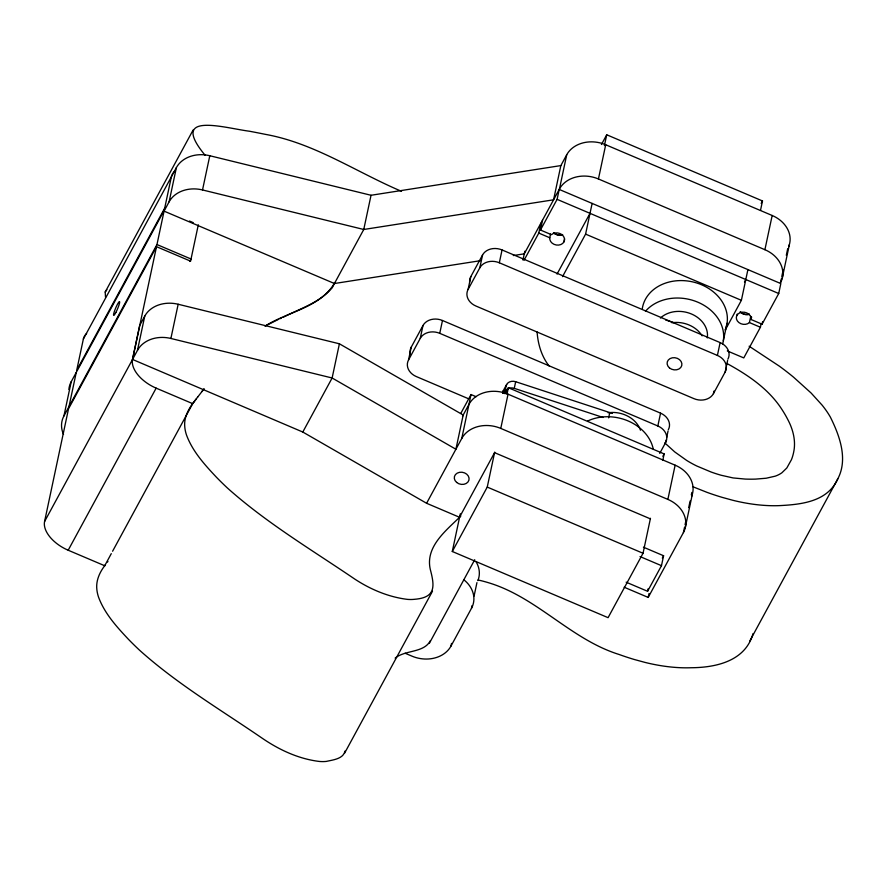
<?xml version="1.0" encoding="UTF-8"?>
<svg xmlns="http://www.w3.org/2000/svg" width="887" height="887" viewBox="0 0 887 887"><rect width="100%" height="100%" fill="white"/><g stroke="black" fill="none" stroke-linecap="round" stroke-linejoin="round"><path stroke-width="1.33" d="M344.965 751.089C343.391 758.962 332.78 759.926 326.316 761.412A38.141 21.698 28.5 0 1 319.409 761.456C298.708 758.962 279.316 749.925 262.242 738.25C220.675 709.744 176.879 683.822 139.303 649.983A227.959 129.657 28.5 0 1 128.46 639.327C116.685 626.787 104.622 613.56 98.557 597.173A63.831 36.312 28.5 0 1 96.838 589.323C95.851 580.53 99.743 572.082 105.043 565.296M106.883 289.683L105.198 292.023L105.52 297.223M401.523 191.315C356.33 172.156 314.408 143.162 265.413 134.358A739.536 420.649 28.5 0 0 249.325 131.209C225.054 128.138 168.264 110.742 205.141 155.292M63.531 434.386A29.903 24.248 12 0 1 63.942 415.936L71.215 381.72L164.228 210.33M105.098 565.23L104.721 565.751L68.188 550.228A29.903 17.008 28.5 0 1 44.572 521.545L68.532 408.774L156.511 246.686L190.583 261.155L198.311 224.81M68.986 406.634L76.26 372.418M788.654 246.686A29.903 24.248 12 0 0 772.178 215.486L605.71 144.758A29.903 24.248 12 0 0 566.715 154.781L560.85 165.592L371.032 195.273L209.798 155.735A29.903 24.248 12 0 0 176.38 167.621L83.367 339.011L76.714 370.289L164.683 208.19M132.429 359.645L139.702 325.429L144.747 316.138A29.903 24.248 12 0 1 178.165 304.252L339.399 343.79L463.18 415.027L455.907 449.243L332.126 377.995L170.892 338.468A29.903 24.248 12 0 0 137.474 350.354L44.572 521.545M193.643 402.365L192.69 403.652L156.156 388.14A29.903 17.008 28.5 0 1 132.54 359.446L156.511 246.686M63.942 415.936L156.966 244.546L171.335 176.923A29.903 17.008 28.5 0 1 174.584 171.435M137.474 350.354L144.747 316.138M480.554 260.667L334.432 283.518L164.062 211.128L169.107 201.837L176.38 167.621M170.892 338.468L178.165 304.252M169.107 201.837A29.903 24.248 12 0 1 202.524 189.951L209.798 155.735M339.399 343.79L332.126 377.995L302.8 432.036L132.54 359.446M371.032 195.273L363.759 229.478L334.432 283.518M468.58 398.773L416.291 376.554A14.946 12.13 12 0 1 408.53 359.967L411.258 347.127L422.988 325.518A14.946 12.13 12 0 1 442.48 320.495L660.56 413.154A14.946 12.13 12 0 1 668.321 429.751M408.53 359.967L420.261 338.346L422.988 325.518M420.261 338.346A14.946 12.13 12 0 1 439.752 333.335L442.48 320.495M727.628 360.477L725.167 372.019L713.436 393.64A14.946 12.13 12 0 1 693.944 398.651L475.864 306.004A14.946 12.13 12 0 1 468.103 289.406L470.831 276.578L482.561 254.957A14.946 12.13 12 0 1 502.053 249.946L720.133 342.593A14.946 12.13 12 0 1 727.894 359.191M468.103 289.406L479.834 267.785L482.561 254.957M302.8 432.036L426.592 503.273L461.772 438.433L471.03 394.538L476.097 396.689M479.834 267.785A14.946 12.13 12 0 1 499.326 262.774L502.053 249.946M650.47 518.274L643.031 553.266L608.083 617.674L452.292 551.492L460.309 513.806M522.942 260.035L524.816 251.209M502.674 393.407L503.239 390.757L506.643 384.492A7.473 6.065 12 0 1 515.669 381.709L612.396 413.431M405.159 653.253L411.967 656.147A29.903 24.248 12 0 0 450.962 646.113L451.527 643.419M504.093 393.207L506.643 384.492M524.062 260.224L538.786 233.093L540.904 223.169M538.786 233.093L549.774 237.76A7.473 6.065 12 0 0 558.71 245.078A7.473 6.065 12 0 0 563.478 236.286A7.473 6.065 12 0 0 551.437 234.689L540.46 230.021L542.567 220.098M452.292 551.492L487.251 487.085L494.691 452.093M506.987 394.227L508.362 387.73L664.152 453.922L662.777 460.42M461.772 438.433A29.903 24.248 12 0 1 500.767 428.41L508.04 394.194L675.14 465.187A29.903 24.248 12 0 1 691.616 496.387M560.85 165.592L553.577 199.808L363.759 229.478L202.524 189.951M505.235 391.123A7.473 6.065 12 0 1 514.26 388.34L515.669 381.709M540.46 230.021L557.103 199.353L559.209 189.43L780.826 283.585L778.719 293.508L762.077 324.187L751.101 319.52A7.473 6.065 12 0 0 742.164 312.191A7.473 6.065 12 0 0 737.385 320.994A7.473 6.065 12 0 0 749.426 322.58L760.414 327.248L743.772 357.916L727.307 350.93M513.329 255.545L524.25 253.837L559.442 188.998L566.715 154.781M549.774 237.76L550.561 234.035M450.962 646.113L471.485 608.294L472.061 605.599M474.068 596.142L476.94 582.637M563.955 241.896L564.609 238.791M562.513 276.655L585.597 234.124L592.128 203.422M604.424 145.546L606.719 134.78L762.498 200.961L760.503 210.385M559.442 188.998A29.903 24.248 12 0 1 598.437 178.974L605.71 144.758M608.648 417.866L609.768 412.566M659.728 453.39L665.594 442.58A14.946 12.13 12 0 0 657.832 425.982L660.56 413.154M665.594 442.58L666.137 440.019M666.68 437.446L668.044 431.038M626.155 582.182L647.577 591.285L648.109 588.802M624.149 587.216L648.209 597.428L683.4 532.599A29.903 24.248 12 0 0 667.867 499.403L675.14 465.187M648.209 597.428L649.051 593.481M647.577 591.285L661.48 565.673L663.587 555.75L643.419 547.179M725.167 372.019A14.946 12.13 12 0 0 717.406 355.432L720.133 342.593M723.326 340.763L727.041 323.312M683.4 532.599L684.52 527.333M685.074 524.705L685.629 522.066M688.711 507.597L690.108 501.011M691.328 494.891L691.86 492.418M713.436 393.64L713.991 391.078M685.074 528.464L692.348 494.259M736.909 315.373L737.175 314.142M725.2 330.13L741.388 300.316L747.907 269.604M749.426 322.58L750.746 316.382M781.27 278.939L780.438 282.886A29.903 24.248 12 0 0 764.904 249.702L772.178 215.486M751.101 319.52L751.622 317.036M760.414 327.248L761.201 323.522M762.077 324.187L762.598 321.704M781.835 276.312L783.232 269.737M786.314 255.256L787.711 248.682M782.112 278.762L789.386 244.546M430.35 640.713C423.853 653.076 405.403 649.761 395.136 658.099M195.062 400.492C188.953 407.987 183.62 417.189 184.806 427.235A63.831 36.312 28.5 0 0 186.525 435.085C192.59 451.461 204.653 464.688 216.428 477.228A227.959 129.657 28.5 0 0 227.272 487.883C266.311 522.831 311.636 549.763 354.833 579.122C370.622 589.478 388.561 597.04 407.377 599.368A38.141 21.698 28.5 0 0 414.284 599.324C435.317 597.672 435.073 587.316 430.328 569.576C424.94 546.514 446.516 530.249 460.83 516.046M753.03 633.595C745.446 661.148 715.92 667.578 691.283 667.734A136.653 77.723 28.5 0 1 678.721 667.623A142.408 81.005 28.5 0 1 644.849 662.367L634.471 659.54A169.916 96.65 28.5 0 1 619.148 654.495C571.66 639.704 538.176 598.703 490.988 583.502A98.645 56.114 28.5 0 0 481.153 580.697L478.115 579.987M334.188 283.618C319.841 307.523 287.765 311.792 265.446 325.851M749.837 640.924L837.805 478.836C848.238 459.067 839.568 435.55 830.343 417.056A87.913 50.005 28.5 0 0 822.171 405.204L811.106 393.019L793.577 377.197A181.547 103.258 28.5 0 0 779.385 366.187L749.127 346.218M105.198 292.023L193.166 129.923M189.718 261.443L191.038 259.015L156.966 244.546M68.188 550.228L156.156 388.14M104.721 565.751L111.285 553.654M112.594 551.237L192.69 403.652M601.441 144.503L606.719 134.78M460.785 413.409L471.03 394.538M462.515 416.258L469.046 404.228A29.903 24.248 12 0 1 508.04 394.194M557.036 274.094L590.021 213.335M505.069 393.806L508.362 387.73M344.522 753.307L432.49 591.208M429.419 643.186L474.722 559.719M761.179 203.4L762.498 200.961M744.481 281.955L745.801 279.527M662.855 456.306L664.152 453.922M662.323 558.078L663.587 555.75M837.805 478.836C827.504 501.898 801.127 504.515 779.252 505.634A136.653 77.723 28.5 0 1 766.69 505.523A142.408 81.005 28.5 0 1 732.817 500.279L722.439 497.441A169.916 96.65 28.5 0 1 707.127 492.396L692.98 486.786M332.281 287.588C319.897 302.789 299.751 308.621 282.875 317.424M193.843 402.099L197.668 397.088M195.273 400.214L196.337 398.817M204.121 388.739L197.468 397.343M201.948 391.522L203.722 389.26M107.504 562.036L107.937 561.482M265.013 326.128L278.318 319.42M279.782 318.777L281.301 318.111M665.649 319.985L673.488 322.546M514.26 388.34L603.138 417.478M598.437 178.974L764.904 249.702M557.103 199.353L778.719 293.508M585.597 234.124L741.388 300.316M499.326 262.774L717.406 355.432M189.474 221.051L193.255 222.659M439.752 333.335L657.832 425.982M500.767 428.41L667.867 499.403M650.359 518.84L494.569 452.658L459.499 517.265L426.592 503.273M487.251 487.085L643.031 553.266M640.048 556.57L661.48 565.673M726.775 363.404C748.063 375.001 769.129 389.193 782.312 410.06A122.617 69.751 28.5 0 1 787.778 419.507C793.1 429.508 796.127 441.216 793.599 452.47A127.406 72.468 28.5 0 1 791.437 459.71L786.813 467.992L781.924 472.749A56.158 31.943 28.5 0 1 775.227 476.164L766.213 478.226L755.669 479.102A145.801 82.934 28.5 0 1 745.202 479.069L733.05 477.927L721.12 475.244A97.57 55.493 28.5 0 1 710.986 471.973L696.761 465.997A63.631 36.19 28.5 0 1 686.66 460.42L674.73 451.915L664.729 442.857M549.064 365.954C541.513 356.264 537.943 344.067 537.09 331.96M562.691 234.733A7.473 6.065 12 0 1 553.998 233.015M749.193 314.031A7.473 6.065 12 0 1 740.102 311.825M642.343 308.388A43.019 34.892 12 0 1 694.089 282.232A43.019 34.892 12 0 1 725.267 329.654M645.492 311.259A43.019 34.892 12 0 1 697.858 302.201A43.019 34.892 12 0 1 722.617 344.023M660.438 318.034A26.721 21.676 12 0 1 691.461 313.987A26.721 21.676 12 0 1 707.283 337.936M671.858 322.746A26.721 21.676 12 0 1 702.127 335.863M608.149 412.765A26.721 21.676 12 0 1 640.447 430.217M502.641 393.385A7.473 6.065 12 0 1 503.239 390.757M587.571 421.048A43.019 34.892 12 0 1 653.231 448.944M463.746 579.688A29.903 24.248 12 0 1 471.485 608.294M475.964 561.571A29.903 24.248 12 0 1 477.882 580.641M68.876 389.415A29.903 24.248 12 0 1 71.215 381.72M83.367 339.011A29.903 17.008 28.5 0 1 86.616 333.534M332.259 287.576A53.176 30.247 28.5 0 0 334.266 283.441A43.574 24.781 28.5 0 0 334.51 282.521M749.116 314.442A7.473 6.065 12 0 1 740.634 312.047M562.158 234.501A7.473 6.065 12 0 1 553.488 232.815M410.26 353.991A14.946 12.13 12 0 1 411.258 347.127M469.655 282.188A14.946 12.13 12 0 1 470.831 276.578M115.864 312.457A7.473 1.02 -67 0 0 119.568 301.624A7.473 1.02 -67 0 0 114.401 311.37A7.473 1.02 -67 0 0 115.864 312.457M456.65 482.439A7.473 6.065 12 0 0 468.924 480.177A7.473 6.065 12 0 0 459.488 472.327A7.473 6.065 12 0 0 456.65 482.439M669.463 367.917A7.473 6.065 12 0 0 681.737 365.655A7.473 6.065 12 0 0 672.302 357.805A7.473 6.065 12 0 0 669.463 367.917"/></g></svg>
